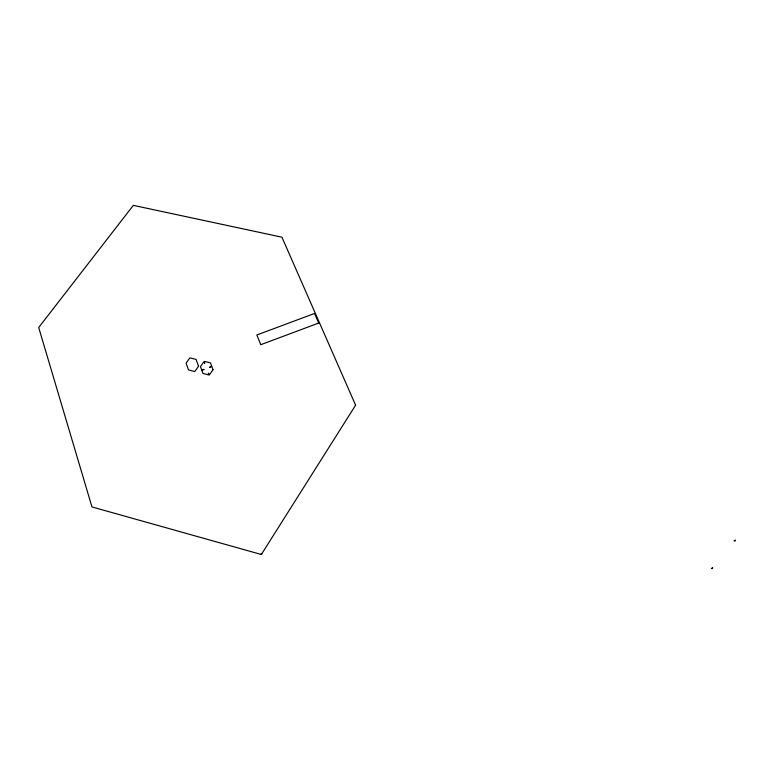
<?xml version="1.0" encoding="UTF-8"?>
<svg xmlns="http://www.w3.org/2000/svg" width="774" height="774" viewBox="0 0 774 774"><rect width="100%" height="100%" fill="white"/><g stroke="black" fill="none" stroke-linecap="round" stroke-linejoin="round"><path stroke-width="1.16" d="M260.548 554.271L261.786 553.787M735.3 540.281L734.961 541.007L734.062 540.774L735.3 540.281M712.583 567.903L712.235 568.638L711.325 568.406L712.583 567.903M355.605 405.189L261.341 554.494L91.961 506.931L38.7 327.508L133.331 205.362L281.939 237.192L355.605 405.189M213.014 369.73L209.454 374.8L208.322 373.165L208.99 374.974L202.991 373.484L201.801 370.243L204.104 369.382L201.656 369.846L200.466 366.615L204.036 361.584L204.694 363.374L204.491 361.41L210.46 362.88L211.66 366.102L209.531 367.34L211.805 366.489L213.014 369.73M198.56 366.218L194.806 371.52L188.556 369.962L186.099 363.132L189.853 357.878L196.064 359.407L198.56 366.218M318.695 323.048L260.761 344.711L256.862 334.978L314.534 313.46L318.695 323.048"/></g></svg>
